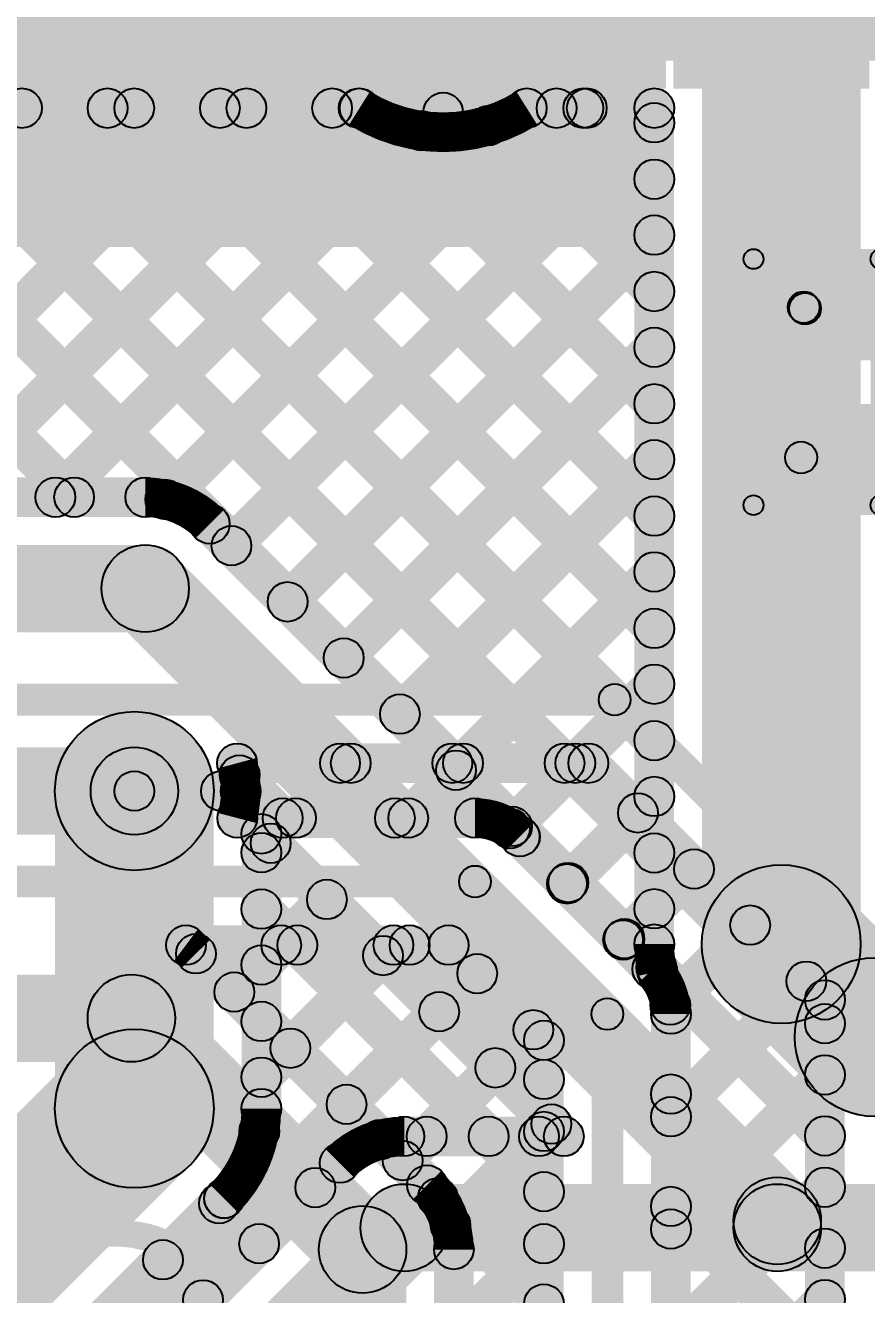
# Model space of a CAD drawing. Header units: millimetres. Extents: x -0.08 to 5.25, y -0.08 to 2.73.
# Drawn here: x 0.3885 to 0.6005, y 2.0371 to 2.3569 of the extents above; entities that cross this region are included whole.
import ezdxf

# ---------------------------------------------------------------- set-up
doc = ezdxf.new("R2010")
doc.units = ezdxf.units.MM
doc.header["$MEASUREMENT"] = 0
for name, color, linetype in [('BottomLayer', 5, 'Continuous'), ('BottomSolder', 6, 'Continuous'), ('PadHoleLayer', 156, 'Continuous'), ('TopLayer', 1, 'Continuous'), ('TopOverlay', 2, 'Continuous'), ('TopPaste', 8, 'Continuous'), ('TopSolder', 216, 'Continuous'), ('ViaHoleLayer', 16, 'Continuous')]:
    doc.layers.add(name, color=color, linetype=linetype)

# ---------------------------------------------------------------- blocks, each defined once
blk = doc.blocks.new('C10418_1')
at = {"layer": 'BottomLayer'}
h = blk.add_hatch(color=5, dxfattribs=at)
edge = h.paths.add_edge_path()
edge.add_arc((0.09547, 0.05217), 0.02461, 0, 360)
at = {"layer": 'BottomSolder'}
h = blk.add_hatch(color=6, dxfattribs=at)
edge = h.paths.add_edge_path()
edge.add_arc((0.09547, 0.05217), 0.02861, 0, 360)
at = {"layer": 'PadHoleLayer'}
h = blk.add_hatch(color=156, dxfattribs=at)
edge = h.paths.add_edge_path()
edge.add_arc((0.09547, 0.05217), 0.01378, 0, 360)
at = {"layer": 'TopLayer'}
for points in [[(-0.00787, 0.07677), (0.00787, 0.07677), (0.00787, 0.02756), (-0.00787, 0.02756)], [(0.01772, 0.07677), (0.03346, 0.07677), (0.03346, 0.02756), (0.01772, 0.02756)], [(0.04331, 0.07677), (0.05906, 0.07677), (0.05906, 0.02756), (0.04331, 0.02756)]]:
    blk.add_hatch(color=1, dxfattribs=at).paths.add_polyline_path(points)
h = blk.add_hatch(color=1, dxfattribs=at)
edge = h.paths.add_edge_path()
edge.add_arc((0.09547, 0.05217), 0.02461, 0, 360)
at = {"layer": 'TopPaste'}
for points in [[(-0.00787, 0.07677), (0.00787, 0.07677), (0.00787, 0.02756), (-0.00787, 0.02756)], [(0.01772, 0.07677), (0.03346, 0.07677), (0.03346, 0.02756), (0.01772, 0.02756)], [(0.04331, 0.07677), (0.05906, 0.07677), (0.05906, 0.02756), (0.04331, 0.02756)]]:
    blk.add_hatch(color=8, dxfattribs=at).paths.add_polyline_path(points)
at = {"layer": 'TopSolder'}
for points in [[(-0.01187, 0.08077), (0.01187, 0.08077), (0.01187, 0.02356), (-0.01187, 0.02356)], [(0.01372, 0.08077), (0.03746, 0.08077), (0.03746, 0.02356), (0.01372, 0.02356)], [(0.03931, 0.08077), (0.06306, 0.08077), (0.06306, 0.02356), (0.03931, 0.02356)]]:
    blk.add_hatch(color=216, dxfattribs=at).paths.add_polyline_path(points)
h = blk.add_hatch(color=216, dxfattribs=at)
edge = h.paths.add_edge_path()
edge.add_arc((0.09547, 0.05217), 0.02861, 0, 360)
blk = doc.blocks.new('R__0402_53')
at = {"layer": 'TopLayer'}
for points in [[(-0.0275, -0.0125), (-0.0275, 0.0125), (-0.0095, 0.0125), (-0.0095, -0.0125)], [(0.0095, -0.0125), (0.0095, 0.0125), (0.0275, 0.0125), (0.0275, -0.0125)]]:
    blk.add_hatch(color=1, dxfattribs=at).paths.add_polyline_path(points)
at = {"layer": 'TopOverlay'}
h = blk.add_hatch(color=2, dxfattribs=at)
edge = h.paths.add_edge_path()
edge.add_arc((-0.031, 0.016), 0.0025, 0, 360)
h = blk.add_hatch(color=2, dxfattribs=at)
edge = h.paths.add_edge_path()
edge.add_arc((-0.031, 0.016), 0.0025, 0, 360)
for points in [[(-0.0335, 0.016), (-0.0285, 0.016), (-0.0285, -0.016), (-0.0335, -0.016)], [(-0.031, 0.0135), (-0.031, 0.0185), (0.031, 0.0185), (0.031, 0.0135)], [(0.0285, 0.016), (0.0335, 0.016), (0.0335, -0.016), (0.0285, -0.016)], [(-0.031, -0.0185), (-0.031, -0.0135), (0.031, -0.0135), (0.031, -0.0185)], [(-0.032, -0.01706), (-0.032, -0.01694), (0.032, -0.01694), (0.032, -0.01706)]]:
    blk.add_hatch(color=2, dxfattribs=at).paths.add_polyline_path(points)
h = blk.add_hatch(color=2, dxfattribs=at)
edge = h.paths.add_edge_path()
edge.add_arc((0.031, 0.016), 0.0025, 0, 360)
h = blk.add_hatch(color=2, dxfattribs=at)
edge = h.paths.add_edge_path()
edge.add_arc((0.031, 0.016), 0.0025, 0, 360)
h = blk.add_hatch(color=2, dxfattribs=at)
edge = h.paths.add_edge_path()
edge.add_arc((-0.031, -0.016), 0.0025, 0, 360)
h = blk.add_hatch(color=2, dxfattribs=at)
edge = h.paths.add_edge_path()
edge.add_arc((-0.031, -0.016), 0.0025, 0, 360)
h = blk.add_hatch(color=2, dxfattribs=at)
edge = h.paths.add_edge_path()
edge.add_arc((0.031, -0.016), 0.0025, 0, 360)
h = blk.add_hatch(color=2, dxfattribs=at)
edge = h.paths.add_edge_path()
edge.add_arc((0.031, -0.016), 0.0025, 0, 360)
h = blk.add_hatch(color=2, dxfattribs=at)
edge = h.paths.add_edge_path()
edge.add_arc((-0.032, -0.017), 0.0000635, 0, 360)
h = blk.add_hatch(color=2, dxfattribs=at)
edge = h.paths.add_edge_path()
edge.add_arc((0.032, -0.017), 0.0000635, 0, 360)
at = {"layer": 'TopPaste'}
for points in [[(-0.0275, -0.0125), (-0.0275, 0.0125), (-0.0095, 0.0125), (-0.0095, -0.0125)], [(0.0095, -0.0125), (0.0095, 0.0125), (0.0275, 0.0125), (0.0275, -0.0125)]]:
    blk.add_hatch(color=8, dxfattribs=at).paths.add_polyline_path(points)
at = {"layer": 'TopSolder'}
for points in [[(-0.0315, -0.0165), (-0.0315, 0.0165), (-0.0055, 0.0165), (-0.0055, -0.0165)], [(0.0055, -0.0165), (0.0055, 0.0165), (0.0315, 0.0165), (0.0315, -0.0165)]]:
    blk.add_hatch(color=216, dxfattribs=at).paths.add_polyline_path(points)
at = {"layer": 'TopOverlay'}
for centre, radius in [((-0.031, 0.016), 0.0025), ((-0.031, 0.016), 0.0025), ((0.031, 0.016), 0.0025), ((0.031, 0.016), 0.0025), ((-0.031, -0.016), 0.0025), ((-0.031, -0.016), 0.0025), ((0.031, -0.016), 0.0025), ((0.031, -0.016), 0.0025), ((-0.032, -0.017), 0.0000635), ((0.032, -0.017), 0.0000635)]:
    blk.add_circle(centre, radius, dxfattribs=at)

msp = doc.modelspace()

# ---------------------------------------------------------------- hatches: boundary and pattern name
at = {"layer": 'BottomLayer'}
for points in [[(0.156, 2.348), (0.518, 2.348), (0.518, 2.521), (0.156, 2.521)], [(0.526, 2.348), (0.652, 2.348), (0.652, 2.517), (0.526, 2.517)], [(0.599, 2.12543), (0.559, 2.12543), (0.559, 2.4225), (0.599, 2.4225)], [(0.4988, 2.33493), (0.4888, 2.33493), (0.4888, 2.36954), (0.4988, 2.36954)], [(0.14489, 2.331), (0.14489, 2.341), (0.47273, 2.341), (0.47273, 2.331)], [(0.51488, 2.331), (0.51488, 2.341), (0.53, 2.341), (0.53, 2.331)], [(0.51488, 2.331), (0.51488, 2.341), (0.53, 2.341), (0.53, 2.331)], [(0.53, 2.331), (0.53, 2.341), (0.547, 2.341), (0.547, 2.331)], [(0.29929, 2.33246), (0.30636, 2.33954), (0.40436, 2.24154), (0.39729, 2.23446)], [(0.31479, 2.23446), (0.30772, 2.24154), (0.40572, 2.33954), (0.41279, 2.33246)], [(0.32758, 2.33246), (0.33465, 2.33954), (0.55108, 2.1231), (0.54401, 2.11603)], [(0.34308, 2.23446), (0.33601, 2.24154), (0.43401, 2.33954), (0.44108, 2.33246)], [(0.35586, 2.33246), (0.36293, 2.33954), (0.55054, 2.15193), (0.54346, 2.14486)], [(0.37136, 2.23446), (0.36429, 2.24154), (0.46229, 2.33954), (0.46936, 2.33246)], [(0.38414, 2.33246), (0.39121, 2.33954), (0.55054, 2.18021), (0.54346, 2.17314)], [(0.41243, 2.33246), (0.4195, 2.33954), (0.55054, 2.2085), (0.54346, 2.20143)], [(0.42736, 2.2339), (0.42029, 2.24097), (0.51886, 2.33954), (0.52593, 2.33246)], [(0.44071, 2.33246), (0.44778, 2.33954), (0.55054, 2.23678), (0.54346, 2.22971)], [(0.469, 2.33246), (0.47607, 2.33954), (0.55054, 2.26507), (0.54346, 2.258)], [(0.52557, 2.33246), (0.53264, 2.33954), (0.55054, 2.32164), (0.54346, 2.31457)], [(0.44401, 2.22226), (0.43694, 2.22933), (0.54346, 2.33586), (0.55054, 2.32879)], [(0.50167, 2.32807), (0.50874, 2.33514), (0.55054, 2.29335), (0.54346, 2.28628)], [(0.552, 2.12543), (0.542, 2.12543), (0.542, 2.336), (0.552, 2.336)], [(0.39964, 2.23446), (0.39257, 2.24154), (0.48487, 2.33383), (0.49194, 2.32676)], [(0.45815, 2.20812), (0.45108, 2.21519), (0.54346, 2.30757), (0.55054, 2.3005)], [(0.47229, 2.19397), (0.46522, 2.20105), (0.54346, 2.27929), (0.55054, 2.27222)], [(0.48643, 2.17983), (0.47936, 2.1869), (0.54346, 2.251), (0.55054, 2.24393)], [(0.245, 2.233), (0.245, 2.243), (0.41874, 2.243), (0.41874, 2.233)], [(0.43147, 2.22773), (0.43854, 2.2348), (0.55129, 2.12205), (0.54422, 2.11497)], [(0.245, 2.204), (0.245, 2.226), (0.41874, 2.226), (0.41874, 2.204)], [(0.41096, 2.20722), (0.42652, 2.22278), (0.58578, 2.06352), (0.57022, 2.04796)], [(0.50058, 2.16569), (0.49351, 2.17276), (0.54346, 2.22272), (0.55054, 2.21565)], [(0.51472, 2.15155), (0.50765, 2.15862), (0.54346, 2.19444), (0.55054, 2.18736)], [(0.52886, 2.13741), (0.52179, 2.14448), (0.54346, 2.16615), (0.55054, 2.15908)], [(0.436, 2.084), (0.396, 2.084), (0.396, 2.164), (0.436, 2.164)], [(0.44446, 2.14968), (0.45154, 2.15675), (0.52775, 2.08054), (0.52068, 2.07346)], [(0.453, 2.084), (0.443, 2.084), (0.443, 2.15321), (0.453, 2.15321)], [(0.45154, 2.14493), (0.44446, 2.152), (0.44684, 2.15438), (0.45391, 2.14731)], [(0.45154, 2.11665), (0.44446, 2.12372), (0.46098, 2.14023), (0.46805, 2.13316)], [(0.56486, 2.11129), (0.59314, 2.13957), (0.61657, 2.11614), (0.58829, 2.08786)], [(0.44446, 2.13072), (0.45154, 2.13779), (0.50879, 2.08054), (0.50172, 2.07346)], [(0.543, 2.12326), (0.53593, 2.13034), (0.54346, 2.13787), (0.55054, 2.1308)], [(0.45154, 2.08836), (0.44446, 2.09544), (0.47512, 2.12609), (0.48219, 2.11902)], [(0.07554, 1.68408), (0.06846, 1.69115), (0.48926, 2.11195), (0.49633, 2.10488)], [(0.44446, 2.10244), (0.45154, 2.10951), (0.48136, 2.07969), (0.47428, 2.07262)], [(0.23314, 1.87286), (0.20486, 1.90114), (0.40186, 2.09814), (0.43014, 2.06986)], [(0.4932, 2.07346), (0.48613, 2.08054), (0.50341, 2.09781), (0.51048, 2.09074)], [(0.44394, 2.07468), (0.45101, 2.08175), (0.46512, 2.06764), (0.45805, 2.06057)], [(0.484, 2.072), (0.484, 2.082), (0.52421, 2.082), (0.52421, 2.072)], [(0.52149, 2.07346), (0.51442, 2.08054), (0.51755, 2.08367), (0.52462, 2.07659)], [(0.31897, 1.91442), (0.3119, 1.92149), (0.4642, 2.0738), (0.47127, 2.06673)], [(0.24519, 1.86086), (0.23812, 1.86794), (0.43506, 2.06488), (0.44214, 2.05781)], [(0.43379, 2.05654), (0.44087, 2.06361), (0.45097, 2.0535), (0.4439, 2.04643)], [(0.484, 2.043), (0.484, 2.065), (0.578, 2.065), (0.578, 2.043)], [(0.578, 2.043), (0.578, 2.065), (0.684, 2.065), (0.684, 2.043)], [(0.33947, 1.89392), (0.32392, 1.90947), (0.47622, 2.06178), (0.49178, 2.04622)], [(0.589, 2.054), (0.567, 2.054), (0.567, 2.05574), (0.589, 2.05574)], [(0.41965, 2.0424), (0.42672, 2.04947), (0.43683, 2.03936), (0.42976, 2.03229)]]:
    msp.add_hatch(color=5, dxfattribs=at).paths.add_polyline_path(points)
h = msp.add_hatch(color=5, dxfattribs=at)
edge = h.paths.add_edge_path()
edge.add_arc((0.38768, 2.336), 0.005, 0, 360)
h = msp.add_hatch(color=5, dxfattribs=at)
edge = h.paths.add_edge_path()
edge.add_arc((0.40926, 2.336), 0.005, 0, 360)
h = msp.add_hatch(color=5, dxfattribs=at)
edge = h.paths.add_edge_path()
edge.add_arc((0.41596, 2.336), 0.005, 0, 360)
h = msp.add_hatch(color=5, dxfattribs=at)
edge = h.paths.add_edge_path()
edge.add_arc((0.43754, 2.336), 0.005, 0, 360)
h = msp.add_hatch(color=5, dxfattribs=at)
edge = h.paths.add_edge_path()
edge.add_arc((0.44425, 2.336), 0.005, 0, 360)
h = msp.add_hatch(color=5, dxfattribs=at)
edge = h.paths.add_edge_path()
edge.add_arc((0.46583, 2.336), 0.005, 0, 360)
h = msp.add_hatch(color=5, dxfattribs=at)
edge = h.paths.add_edge_path()
edge.add_arc((0.47253, 2.336), 0.005, 0, 360)
h = msp.add_hatch(color=5, dxfattribs=at)
edge = h.paths.add_edge_path()
edge.add_arc((0.47273, 2.336), 0.005, 0, 360)
h = msp.add_hatch(color=5, dxfattribs=at)
edge = h.paths.add_edge_path()
edge.add_arc((0.47273, 2.336), 0.005, 0, 360)
h = msp.add_hatch(color=5, dxfattribs=at)
edge = h.paths.add_edge_path()
edge.add_arc((0.51488, 2.336), 0.005, 0, 360)
h = msp.add_hatch(color=5, dxfattribs=at)
edge = h.paths.add_edge_path()
edge.add_arc((0.51488, 2.336), 0.005, 0, 360)
h = msp.add_hatch(color=5, dxfattribs=at)
edge = h.paths.add_edge_path()
edge.add_arc((0.51488, 2.336), 0.005, 0, 360)
h = msp.add_hatch(color=5, dxfattribs=at)
edge = h.paths.add_edge_path()
edge.add_arc((0.52239, 2.336), 0.005, 0, 360)
h = msp.add_hatch(color=5, dxfattribs=at)
edge = h.paths.add_edge_path()
edge.add_arc((0.5291, 2.336), 0.005, 0, 360)
h = msp.add_hatch(color=5, dxfattribs=at)
edge = h.paths.add_edge_path()
edge.add_arc((0.53, 2.336), 0.005, 0, 360)
h = msp.add_hatch(color=5, dxfattribs=at)
edge = h.paths.add_edge_path()
edge.add_arc((0.53, 2.336), 0.005, 0, 360)
h = msp.add_hatch(color=5, dxfattribs=at)
edge = h.paths.add_edge_path()
edge.add_arc((0.53, 2.336), 0.005, 0, 360)
h = msp.add_hatch(color=5, dxfattribs=at)
edge = h.paths.add_edge_path()
edge.add_arc((0.547, 2.336), 0.005, 0, 360)
h = msp.add_hatch(color=5, dxfattribs=at)
edge = h.paths.add_edge_path()
edge.add_arc((0.547, 2.336), 0.005, 0, 360)
h = msp.add_hatch(color=5, dxfattribs=at)
edge = h.paths.add_edge_path()
edge.add_arc((0.4938, 2.33493), 0.005, 0, 360)
h = msp.add_hatch(color=5, dxfattribs=at)
edge = h.paths.add_edge_path()
edge.add_arc((0.547, 2.33232), 0.005, 0, 360)
h = msp.add_hatch(color=5, dxfattribs=at)
edge = h.paths.add_edge_path()
edge.add_arc((0.48841, 2.3303), 0.005, 0, 360)
h = msp.add_hatch(color=5, dxfattribs=at)
edge = h.paths.add_edge_path()
edge.add_arc((0.50521, 2.33161), 0.005, 0, 360)
h = msp.add_hatch(color=5, dxfattribs=at)
edge = h.paths.add_edge_path()
edge.add_arc((0.547, 2.3181), 0.005, 0, 360)
h = msp.add_hatch(color=5, dxfattribs=at)
edge = h.paths.add_edge_path()
edge.add_arc((0.547, 2.30404), 0.005, 0, 360)
h = msp.add_hatch(color=5, dxfattribs=at)
edge = h.paths.add_edge_path()
edge.add_arc((0.547, 2.28982), 0.005, 0, 360)
h = msp.add_hatch(color=5, dxfattribs=at)
edge = h.paths.add_edge_path()
edge.add_arc((0.547, 2.27575), 0.005, 0, 360)
h = msp.add_hatch(color=5, dxfattribs=at)
edge = h.paths.add_edge_path()
edge.add_arc((0.547, 2.26153), 0.005, 0, 360)
h = msp.add_hatch(color=5, dxfattribs=at)
edge = h.paths.add_edge_path()
edge.add_arc((0.547, 2.24747), 0.005, 0, 360)
h = msp.add_hatch(color=5, dxfattribs=at)
edge = h.paths.add_edge_path()
edge.add_arc((0.39611, 2.238), 0.005, 0, 360)
h = msp.add_hatch(color=5, dxfattribs=at)
edge = h.paths.add_edge_path()
edge.add_arc((0.40083, 2.238), 0.005, 0, 360)
h = msp.add_hatch(color=5, dxfattribs=at)
edge = h.paths.add_edge_path()
edge.add_arc((0.41874, 2.238), 0.005, 0, 360)
h = msp.add_hatch(color=5, dxfattribs=at)
edge = h.paths.add_edge_path()
edge.add_arc((0.41874, 2.238), 0.005, 0, 360)
h = msp.add_hatch(color=5, dxfattribs=at)
edge = h.paths.add_edge_path()
edge.add_arc((0.41874, 2.238), 0.005, 0, 360)
h = msp.add_hatch(color=5, dxfattribs=at)
edge = h.paths.add_edge_path()
edge.add_arc((0.42382, 2.23743), 0.005, 0, 360)
h = msp.add_hatch(color=5, dxfattribs=at)
edge = h.paths.add_edge_path()
edge.add_arc((0.547, 2.23325), 0.005, 0, 360)
h = msp.add_hatch(color=5, dxfattribs=at)
edge = h.paths.add_edge_path()
edge.add_arc((0.435, 2.23126), 0.005, 0, 360)
h = msp.add_hatch(color=5, dxfattribs=at)
edge = h.paths.add_edge_path()
edge.add_arc((0.435, 2.23126), 0.005, 0, 360)
h = msp.add_hatch(color=5, dxfattribs=at)
edge = h.paths.add_edge_path()
edge.add_arc((0.435, 2.23126), 0.005, 0, 360)
h = msp.add_hatch(color=5, dxfattribs=at)
edge = h.paths.add_edge_path()
edge.add_arc((0.44047, 2.22579), 0.005, 0, 360)
h = msp.add_hatch(color=5, dxfattribs=at)
edge = h.paths.add_edge_path()
edge.add_arc((0.41874, 2.215), 0.011, 0, 360)
h = msp.add_hatch(color=5, dxfattribs=at)
edge = h.paths.add_edge_path()
edge.add_arc((0.41874, 2.215), 0.011, 0, 360)
h = msp.add_hatch(color=5, dxfattribs=at)
edge = h.paths.add_edge_path()
edge.add_arc((0.547, 2.21918), 0.005, 0, 360)
h = msp.add_hatch(color=5, dxfattribs=at)
edge = h.paths.add_edge_path()
edge.add_arc((0.45461, 2.21165), 0.005, 0, 360)
h = msp.add_hatch(color=5, dxfattribs=at)
edge = h.paths.add_edge_path()
edge.add_arc((0.547, 2.20496), 0.005, 0, 360)
h = msp.add_hatch(color=5, dxfattribs=at)
edge = h.paths.add_edge_path()
edge.add_arc((0.46876, 2.19751), 0.005, 0, 360)
h = msp.add_hatch(color=5, dxfattribs=at)
edge = h.paths.add_edge_path()
edge.add_arc((0.547, 2.1909), 0.005, 0, 360)
h = msp.add_hatch(color=5, dxfattribs=at)
edge = h.paths.add_edge_path()
edge.add_arc((0.4829, 2.18337), 0.005, 0, 360)
h = msp.add_hatch(color=5, dxfattribs=at)
edge = h.paths.add_edge_path()
edge.add_arc((0.416, 2.164), 0.02, 0, 360)
h = msp.add_hatch(color=5, dxfattribs=at)
edge = h.paths.add_edge_path()
edge.add_arc((0.547, 2.17668), 0.005, 0, 360)
h = msp.add_hatch(color=5, dxfattribs=at)
edge = h.paths.add_edge_path()
edge.add_arc((0.416, 2.164), 0.01181, 0, 360)
h = msp.add_hatch(color=5, dxfattribs=at)
edge = h.paths.add_edge_path()
edge.add_arc((0.49704, 2.16923), 0.005, 0, 360)
h = msp.add_hatch(color=5, dxfattribs=at)
edge = h.paths.add_edge_path()
edge.add_arc((0.547, 2.16262), 0.005, 0, 360)
h = msp.add_hatch(color=5, dxfattribs=at)
edge = h.paths.add_edge_path()
edge.add_arc((0.448, 2.15321), 0.005, 0, 360)
h = msp.add_hatch(color=5, dxfattribs=at)
edge = h.paths.add_edge_path()
edge.add_arc((0.448, 2.15321), 0.005, 0, 360)
h = msp.add_hatch(color=5, dxfattribs=at)
edge = h.paths.add_edge_path()
edge.add_arc((0.51118, 2.15508), 0.005, 0, 360)
h = msp.add_hatch(color=5, dxfattribs=at)
edge = h.paths.add_edge_path()
edge.add_arc((0.45037, 2.15084), 0.005, 0, 360)
h = msp.add_hatch(color=5, dxfattribs=at)
edge = h.paths.add_edge_path()
edge.add_arc((0.448, 2.14847), 0.005, 0, 360)
h = msp.add_hatch(color=5, dxfattribs=at)
edge = h.paths.add_edge_path()
edge.add_arc((0.547, 2.14839), 0.005, 0, 360)
h = msp.add_hatch(color=5, dxfattribs=at)
edge = h.paths.add_edge_path()
edge.add_arc((0.52533, 2.14094), 0.005, 0, 360)
h = msp.add_hatch(color=5, dxfattribs=at)
edge = h.paths.add_edge_path()
edge.add_arc((0.579, 2.12543), 0.02, 0, 360)
h = msp.add_hatch(color=5, dxfattribs=at)
edge = h.paths.add_edge_path()
edge.add_arc((0.579, 2.12543), 0.02, 0, 360)
h = msp.add_hatch(color=5, dxfattribs=at)
edge = h.paths.add_edge_path()
edge.add_arc((0.448, 2.13426), 0.005, 0, 360)
h = msp.add_hatch(color=5, dxfattribs=at)
edge = h.paths.add_edge_path()
edge.add_arc((0.46451, 2.1367), 0.005, 0, 360)
h = msp.add_hatch(color=5, dxfattribs=at)
edge = h.paths.add_edge_path()
edge.add_arc((0.547, 2.13433), 0.005, 0, 360)
h = msp.add_hatch(color=5, dxfattribs=at)
edge = h.paths.add_edge_path()
edge.add_arc((0.53947, 2.1268), 0.005, 0, 360)
h = msp.add_hatch(color=5, dxfattribs=at)
edge = h.paths.add_edge_path()
edge.add_arc((0.547, 2.12543), 0.005, 0, 360)
h = msp.add_hatch(color=5, dxfattribs=at)
edge = h.paths.add_edge_path()
edge.add_arc((0.547, 2.12543), 0.005, 0, 360)
h = msp.add_hatch(color=5, dxfattribs=at)
edge = h.paths.add_edge_path()
edge.add_arc((0.547, 2.12543), 0.005, 0, 360)
h = msp.add_hatch(color=5, dxfattribs=at)
edge = h.paths.add_edge_path()
edge.add_arc((0.47866, 2.12256), 0.005, 0, 360)
h = msp.add_hatch(color=5, dxfattribs=at)
edge = h.paths.add_edge_path()
edge.add_arc((0.448, 2.12018), 0.005, 0, 360)
h = msp.add_hatch(color=5, dxfattribs=at)
edge = h.paths.add_edge_path()
edge.add_arc((0.54754, 2.11957), 0.005, 0, 360)
h = msp.add_hatch(color=5, dxfattribs=at)
edge = h.paths.add_edge_path()
edge.add_arc((0.54776, 2.11851), 0.005, 0, 360)
h = msp.add_hatch(color=5, dxfattribs=at)
edge = h.paths.add_edge_path()
edge.add_arc((0.54776, 2.11851), 0.005, 0, 360)
h = msp.add_hatch(color=5, dxfattribs=at)
edge = h.paths.add_edge_path()
edge.add_arc((0.54776, 2.11851), 0.005, 0, 360)
h = msp.add_hatch(color=5, dxfattribs=at)
edge = h.paths.add_edge_path()
edge.add_arc((0.60243, 2.102), 0.02, 0, 360)
h = msp.add_hatch(color=5, dxfattribs=at)
edge = h.paths.add_edge_path()
edge.add_arc((0.60243, 2.102), 0.02, 0, 360)
h = msp.add_hatch(color=5, dxfattribs=at)
edge = h.paths.add_edge_path()
edge.add_arc((0.4928, 2.10841), 0.005, 0, 360)
h = msp.add_hatch(color=5, dxfattribs=at)
edge = h.paths.add_edge_path()
edge.add_arc((0.448, 2.10597), 0.005, 0, 360)
h = msp.add_hatch(color=5, dxfattribs=at)
edge = h.paths.add_edge_path()
edge.add_arc((0.416, 2.084), 0.02, 0, 360)
h = msp.add_hatch(color=5, dxfattribs=at)
edge = h.paths.add_edge_path()
edge.add_arc((0.416, 2.084), 0.02, 0, 360)
h = msp.add_hatch(color=5, dxfattribs=at)
edge = h.paths.add_edge_path()
edge.add_arc((0.50694, 2.09427), 0.005, 0, 360)
h = msp.add_hatch(color=5, dxfattribs=at)
edge = h.paths.add_edge_path()
edge.add_arc((0.448, 2.0919), 0.005, 0, 360)
h = msp.add_hatch(color=5, dxfattribs=at)
edge = h.paths.add_edge_path()
edge.add_arc((0.448, 2.084), 0.005, 0, 360)
h = msp.add_hatch(color=5, dxfattribs=at)
edge = h.paths.add_edge_path()
edge.add_arc((0.448, 2.084), 0.005, 0, 360)
h = msp.add_hatch(color=5, dxfattribs=at)
edge = h.paths.add_edge_path()
edge.add_arc((0.448, 2.084), 0.005, 0, 360)
h = msp.add_hatch(color=5, dxfattribs=at)
edge = h.paths.add_edge_path()
edge.add_arc((0.52108, 2.08013), 0.005, 0, 360)
h = msp.add_hatch(color=5, dxfattribs=at)
edge = h.paths.add_edge_path()
edge.add_arc((0.44747, 2.07822), 0.005, 0, 360)
h = msp.add_hatch(color=5, dxfattribs=at)
edge = h.paths.add_edge_path()
edge.add_arc((0.484, 2.077), 0.005, 0, 360)
h = msp.add_hatch(color=5, dxfattribs=at)
edge = h.paths.add_edge_path()
edge.add_arc((0.484, 2.077), 0.005, 0, 360)
h = msp.add_hatch(color=5, dxfattribs=at)
edge = h.paths.add_edge_path()
edge.add_arc((0.484, 2.077), 0.005, 0, 360)
h = msp.add_hatch(color=5, dxfattribs=at)
edge = h.paths.add_edge_path()
edge.add_arc((0.48967, 2.077), 0.005, 0, 360)
h = msp.add_hatch(color=5, dxfattribs=at)
edge = h.paths.add_edge_path()
edge.add_arc((0.50526, 2.077), 0.005, 0, 360)
h = msp.add_hatch(color=5, dxfattribs=at)
edge = h.paths.add_edge_path()
edge.add_arc((0.51795, 2.077), 0.005, 0, 360)
h = msp.add_hatch(color=5, dxfattribs=at)
edge = h.paths.add_edge_path()
edge.add_arc((0.52421, 2.077), 0.005, 0, 360)
h = msp.add_hatch(color=5, dxfattribs=at)
edge = h.paths.add_edge_path()
edge.add_arc((0.52421, 2.077), 0.005, 0, 360)
h = msp.add_hatch(color=5, dxfattribs=at)
edge = h.paths.add_edge_path()
edge.add_arc((0.47782, 2.07615), 0.005, 0, 360)
h = msp.add_hatch(color=5, dxfattribs=at)
edge = h.paths.add_edge_path()
edge.add_arc((0.46774, 2.07026), 0.005, 0, 360)
h = msp.add_hatch(color=5, dxfattribs=at)
edge = h.paths.add_edge_path()
edge.add_arc((0.46774, 2.07026), 0.005, 0, 360)
h = msp.add_hatch(color=5, dxfattribs=at)
edge = h.paths.add_edge_path()
edge.add_arc((0.46774, 2.07026), 0.005, 0, 360)
h = msp.add_hatch(color=5, dxfattribs=at)
edge = h.paths.add_edge_path()
edge.add_arc((0.46158, 2.06411), 0.005, 0, 360)
h = msp.add_hatch(color=5, dxfattribs=at)
edge = h.paths.add_edge_path()
edge.add_arc((0.4386, 2.06134), 0.005, 0, 360)
h = msp.add_hatch(color=5, dxfattribs=at)
edge = h.paths.add_edge_path()
edge.add_arc((0.4386, 2.06134), 0.005, 0, 360)
h = msp.add_hatch(color=5, dxfattribs=at)
edge = h.paths.add_edge_path()
edge.add_arc((0.43863, 2.06137), 0.005, 0, 360)
h = msp.add_hatch(color=5, dxfattribs=at)
edge = h.paths.add_edge_path()
edge.add_arc((0.578, 2.05574), 0.011, 0, 360)
h = msp.add_hatch(color=5, dxfattribs=at)
edge = h.paths.add_edge_path()
edge.add_arc((0.578, 2.05574), 0.011, 0, 360)
h = msp.add_hatch(color=5, dxfattribs=at)
edge = h.paths.add_edge_path()
edge.add_arc((0.43733, 2.06008), 0.005, 0, 360)
h = msp.add_hatch(color=5, dxfattribs=at)
edge = h.paths.add_edge_path()
edge.add_arc((0.484, 2.054), 0.011, 0, 360)
h = msp.add_hatch(color=5, dxfattribs=at)
edge = h.paths.add_edge_path()
edge.add_arc((0.484, 2.054), 0.011, 0, 360)
h = msp.add_hatch(color=5, dxfattribs=at)
edge = h.paths.add_edge_path()
edge.add_arc((0.578, 2.054), 0.011, 0, 360)
h = msp.add_hatch(color=5, dxfattribs=at)
edge = h.paths.add_edge_path()
edge.add_arc((0.578, 2.054), 0.011, 0, 360)
h = msp.add_hatch(color=5, dxfattribs=at)
edge = h.paths.add_edge_path()
edge.add_arc((0.578, 2.054), 0.011, 0, 360)
h = msp.add_hatch(color=5, dxfattribs=at)
edge = h.paths.add_edge_path()
edge.add_arc((0.44744, 2.04997), 0.005, 0, 360)
h = msp.add_hatch(color=5, dxfattribs=at)
edge = h.paths.add_edge_path()
edge.add_arc((0.42319, 2.04593), 0.005, 0, 360)
h = msp.add_hatch(color=5, dxfattribs=at)
edge = h.paths.add_edge_path()
edge.add_arc((0.4333, 2.03582), 0.005, 0, 360)
at = {"layer": 'TopLayer'}
for points in [[(0.239, 2.301), (0.548, 2.301), (0.548, 2.556), (0.239, 2.556)], [(0.579, 2.277), (0.598, 2.277), (0.598, 2.396), (0.579, 2.396)], [(0.58183, 2.28301), (0.58749, 2.28867), (0.58783, 2.28833), (0.58217, 2.28267)], [(0.584, 2.244), (0.584, 2.252), (0.988, 2.252), (0.988, 2.244)], [(0.154, 2.183), (0.154, 2.191), (0.537, 2.191), (0.537, 2.183)], [(0.53417, 2.18417), (0.53983, 2.18983), (0.60883, 2.12083), (0.60317, 2.11517)], [(0.12943, 2.153), (0.12943, 2.175), (0.416, 2.175), (0.416, 2.153)], [(0.44188, 2.166), (0.44188, 2.176), (0.53037, 2.176), (0.53037, 2.166)], [(0.46026, 2.15365), (0.45318, 2.16072), (0.467, 2.17454), (0.47407, 2.16746)], [(0.46429, 2.16746), (0.47136, 2.17454), (0.48517, 2.16072), (0.4781, 2.15365)], [(0.48854, 2.15365), (0.48147, 2.16072), (0.49528, 2.17454), (0.50235, 2.16746)], [(0.49258, 2.16746), (0.49965, 2.17454), (0.59354, 2.08065), (0.58646, 2.07358)], [(0.51417, 2.151), (0.5071, 2.15807), (0.52356, 2.17454), (0.53064, 2.16746)], [(0.52086, 2.16746), (0.52793, 2.17454), (0.59354, 2.10893), (0.58646, 2.10186)], [(0.52684, 2.16746), (0.53391, 2.17454), (0.59354, 2.11491), (0.58646, 2.10784)], [(0.43897, 2.1645), (0.44604, 2.17157), (0.45689, 2.16072), (0.44982, 2.15365)], [(0.416, 2.159), (0.416, 2.169), (0.43781, 2.169), (0.43781, 2.159)], [(0.44193, 2.15219), (0.44193, 2.16219), (0.50181, 2.16219), (0.50181, 2.15219)], [(0.52854, 2.13709), (0.52147, 2.14416), (0.53934, 2.16203), (0.54641, 2.15496)], [(0.5096, 2.14895), (0.51667, 2.15602), (0.55002, 2.12267), (0.54295, 2.1156)], [(0.54268, 2.12294), (0.53561, 2.13002), (0.55348, 2.14789), (0.56056, 2.14082)], [(0.09981, 2.13719), (0.09981, 2.14519), (0.50181, 2.14519), (0.50181, 2.13719)], [(0.49898, 2.13836), (0.50464, 2.14402), (0.53802, 2.11064), (0.53236, 2.10498)], [(0.55456, 2.10654), (0.54749, 2.11361), (0.56763, 2.13375), (0.5747, 2.12667)], [(0.429, 2.12019), (0.429, 2.13019), (0.49518, 2.13019), (0.49518, 2.12019)], [(0.42798, 2.11948), (0.43505, 2.12655), (0.4933, 2.0683), (0.48623, 2.06123)], [(0.44471, 2.10982), (0.43764, 2.11689), (0.44947, 2.12872), (0.45654, 2.12165)], [(0.45885, 2.09568), (0.45178, 2.10275), (0.47775, 2.12872), (0.48482, 2.12165)], [(0.45353, 2.12165), (0.4606, 2.12872), (0.52272, 2.0666), (0.51565, 2.05953)], [(0.48182, 2.12165), (0.48889, 2.12872), (0.52272, 2.09489), (0.51565, 2.08782)], [(0.49165, 2.12165), (0.49872, 2.12872), (0.52272, 2.10472), (0.51565, 2.09765)], [(0.47299, 2.08154), (0.46592, 2.08861), (0.49884, 2.12153), (0.50591, 2.11446)], [(0.11618, 2.09575), (0.11618, 2.11775), (0.41525, 2.11775), (0.41525, 2.09575)], [(0.55472, 2.07842), (0.54765, 2.08549), (0.58177, 2.1196), (0.58884, 2.11253)], [(0.40747, 2.09897), (0.42303, 2.11453), (0.48128, 2.05628), (0.46572, 2.04072)], [(0.595, 1.74463), (0.585, 1.74463), (0.585, 2.11137), (0.595, 2.11137)], [(0.48713, 2.06739), (0.48006, 2.07447), (0.51298, 2.10739), (0.52006, 2.10032)], [(0.53919, 1.69055), (0.53119, 1.69055), (0.53119, 2.10781), (0.53919, 2.10781)], [(0.55619, 1.69718), (0.54619, 1.69718), (0.54619, 2.10781), (0.55619, 2.10781)], [(0.52419, 1.69252), (0.51419, 1.69252), (0.51419, 2.10118), (0.52419, 2.10118)], [(0.55472, 2.05013), (0.54765, 2.0572), (0.58646, 2.09601), (0.59354, 2.08894)], [(0.54765, 2.0841), (0.55472, 2.09117), (0.59354, 2.05236), (0.58646, 2.04529)], [(0.49919, 2.05116), (0.49211, 2.05823), (0.51565, 2.08177), (0.52272, 2.0747)], [(0.55472, 2.02185), (0.54765, 2.02892), (0.58646, 2.06773), (0.59354, 2.06066)], [(0.48894, 2.05796), (0.49601, 2.06503), (0.52272, 2.03832), (0.51565, 2.03125)], [(0.54765, 2.05582), (0.55472, 2.06289), (0.59354, 2.02408), (0.58646, 2.01701)], [(0.50004, 2.02373), (0.49296, 2.0308), (0.51565, 2.05349), (0.52272, 2.04642)], [(0.4845, 1.964), (0.4625, 1.964), (0.4625, 2.0485), (0.4845, 2.0485)], [(0.5015, 1.996), (0.4915, 1.996), (0.4915, 2.0485), (0.5015, 2.0485)], [(0.55472, 1.99356), (0.54765, 2.00063), (0.58646, 2.03945), (0.59354, 2.03237)]]:
    msp.add_hatch(color=1, dxfattribs=at).paths.add_polyline_path(points)
h = msp.add_hatch(color=1, dxfattribs=at)
edge = h.paths.add_edge_path()
edge.add_arc((0.58466, 2.28584), 0.004, 0, 360)
h = msp.add_hatch(color=1, dxfattribs=at)
edge = h.paths.add_edge_path()
edge.add_arc((0.585, 2.2855), 0.004, 0, 360)
h = msp.add_hatch(color=1, dxfattribs=at)
edge = h.paths.add_edge_path()
edge.add_arc((0.584, 2.248), 0.004, 0, 360)
h = msp.add_hatch(color=1, dxfattribs=at)
edge = h.paths.add_edge_path()
edge.add_arc((0.537, 2.187), 0.004, 0, 360)
h = msp.add_hatch(color=1, dxfattribs=at)
edge = h.paths.add_edge_path()
edge.add_arc((0.537, 2.187), 0.004, 0, 360)
h = msp.add_hatch(color=1, dxfattribs=at)
edge = h.paths.add_edge_path()
edge.add_arc((0.416, 2.164), 0.01181, 0, 360)
h = msp.add_hatch(color=1, dxfattribs=at)
edge = h.paths.add_edge_path()
edge.add_arc((0.416, 2.164), 0.011, 0, 360)
h = msp.add_hatch(color=1, dxfattribs=at)
edge = h.paths.add_edge_path()
edge.add_arc((0.44188, 2.171), 0.005, 0, 360)
h = msp.add_hatch(color=1, dxfattribs=at)
edge = h.paths.add_edge_path()
edge.add_arc((0.44188, 2.171), 0.005, 0, 360)
h = msp.add_hatch(color=1, dxfattribs=at)
edge = h.paths.add_edge_path()
edge.add_arc((0.46783, 2.171), 0.005, 0, 360)
h = msp.add_hatch(color=1, dxfattribs=at)
edge = h.paths.add_edge_path()
edge.add_arc((0.47053, 2.171), 0.005, 0, 360)
h = msp.add_hatch(color=1, dxfattribs=at)
edge = h.paths.add_edge_path()
edge.add_arc((0.49611, 2.171), 0.005, 0, 360)
h = msp.add_hatch(color=1, dxfattribs=at)
edge = h.paths.add_edge_path()
edge.add_arc((0.49882, 2.171), 0.005, 0, 360)
h = msp.add_hatch(color=1, dxfattribs=at)
edge = h.paths.add_edge_path()
edge.add_arc((0.52439, 2.171), 0.005, 0, 360)
h = msp.add_hatch(color=1, dxfattribs=at)
edge = h.paths.add_edge_path()
edge.add_arc((0.5271, 2.171), 0.005, 0, 360)
h = msp.add_hatch(color=1, dxfattribs=at)
edge = h.paths.add_edge_path()
edge.add_arc((0.53037, 2.171), 0.005, 0, 360)
h = msp.add_hatch(color=1, dxfattribs=at)
edge = h.paths.add_edge_path()
edge.add_arc((0.53037, 2.171), 0.005, 0, 360)
h = msp.add_hatch(color=1, dxfattribs=at)
edge = h.paths.add_edge_path()
edge.add_arc((0.44251, 2.16804), 0.005, 0, 360)
h = msp.add_hatch(color=1, dxfattribs=at)
edge = h.paths.add_edge_path()
edge.add_arc((0.416, 2.164), 0.005, 0, 360)
h = msp.add_hatch(color=1, dxfattribs=at)
edge = h.paths.add_edge_path()
edge.add_arc((0.43781, 2.164), 0.005, 0, 360)
h = msp.add_hatch(color=1, dxfattribs=at)
edge = h.paths.add_edge_path()
edge.add_arc((0.44281, 2.164), 0.005, 0, 360)
h = msp.add_hatch(color=1, dxfattribs=at)
edge = h.paths.add_edge_path()
edge.add_arc((0.44281, 2.164), 0.005, 0, 360)
h = msp.add_hatch(color=1, dxfattribs=at)
edge = h.paths.add_edge_path()
edge.add_arc((0.44193, 2.15719), 0.005, 0, 360)
h = msp.add_hatch(color=1, dxfattribs=at)
edge = h.paths.add_edge_path()
edge.add_arc((0.44193, 2.15719), 0.005, 0, 360)
h = msp.add_hatch(color=1, dxfattribs=at)
edge = h.paths.add_edge_path()
edge.add_arc((0.45335, 2.15719), 0.005, 0, 360)
h = msp.add_hatch(color=1, dxfattribs=at)
edge = h.paths.add_edge_path()
edge.add_arc((0.45672, 2.15719), 0.005, 0, 360)
h = msp.add_hatch(color=1, dxfattribs=at)
edge = h.paths.add_edge_path()
edge.add_arc((0.48164, 2.15719), 0.005, 0, 360)
h = msp.add_hatch(color=1, dxfattribs=at)
edge = h.paths.add_edge_path()
edge.add_arc((0.485, 2.15719), 0.005, 0, 360)
h = msp.add_hatch(color=1, dxfattribs=at)
edge = h.paths.add_edge_path()
edge.add_arc((0.50181, 2.15719), 0.005, 0, 360)
h = msp.add_hatch(color=1, dxfattribs=at)
edge = h.paths.add_edge_path()
edge.add_arc((0.50181, 2.15719), 0.005, 0, 360)
h = msp.add_hatch(color=1, dxfattribs=at)
edge = h.paths.add_edge_path()
edge.add_arc((0.50181, 2.15719), 0.005, 0, 360)
h = msp.add_hatch(color=1, dxfattribs=at)
edge = h.paths.add_edge_path()
edge.add_arc((0.54288, 2.15849), 0.005, 0, 360)
h = msp.add_hatch(color=1, dxfattribs=at)
edge = h.paths.add_edge_path()
edge.add_arc((0.51064, 2.15454), 0.005, 0, 360)
h = msp.add_hatch(color=1, dxfattribs=at)
edge = h.paths.add_edge_path()
edge.add_arc((0.51312, 2.1525), 0.005, 0, 360)
h = msp.add_hatch(color=1, dxfattribs=at)
edge = h.paths.add_edge_path()
edge.add_arc((0.51314, 2.15249), 0.005, 0, 360)
h = msp.add_hatch(color=1, dxfattribs=at)
edge = h.paths.add_edge_path()
edge.add_arc((0.51314, 2.15249), 0.005, 0, 360)
h = msp.add_hatch(color=1, dxfattribs=at)
edge = h.paths.add_edge_path()
edge.add_arc((0.55702, 2.14435), 0.005, 0, 360)
h = msp.add_hatch(color=1, dxfattribs=at)
edge = h.paths.add_edge_path()
edge.add_arc((0.52501, 2.14062), 0.005, 0, 360)
h = msp.add_hatch(color=1, dxfattribs=at)
edge = h.paths.add_edge_path()
edge.add_arc((0.50181, 2.14119), 0.004, 0, 360)
h = msp.add_hatch(color=1, dxfattribs=at)
edge = h.paths.add_edge_path()
edge.add_arc((0.50181, 2.14119), 0.004, 0, 360)
h = msp.add_hatch(color=1, dxfattribs=at)
edge = h.paths.add_edge_path()
edge.add_arc((0.57116, 2.13021), 0.005, 0, 360)
h = msp.add_hatch(color=1, dxfattribs=at)
edge = h.paths.add_edge_path()
edge.add_arc((0.429, 2.12519), 0.005, 0, 360)
h = msp.add_hatch(color=1, dxfattribs=at)
edge = h.paths.add_edge_path()
edge.add_arc((0.429, 2.12519), 0.005, 0, 360)
h = msp.add_hatch(color=1, dxfattribs=at)
edge = h.paths.add_edge_path()
edge.add_arc((0.429, 2.12519), 0.005, 0, 360)
h = msp.add_hatch(color=1, dxfattribs=at)
edge = h.paths.add_edge_path()
edge.add_arc((0.453, 2.12519), 0.005, 0, 360)
h = msp.add_hatch(color=1, dxfattribs=at)
edge = h.paths.add_edge_path()
edge.add_arc((0.45707, 2.12519), 0.005, 0, 360)
h = msp.add_hatch(color=1, dxfattribs=at)
edge = h.paths.add_edge_path()
edge.add_arc((0.48129, 2.12519), 0.005, 0, 360)
h = msp.add_hatch(color=1, dxfattribs=at)
edge = h.paths.add_edge_path()
edge.add_arc((0.48535, 2.12519), 0.005, 0, 360)
h = msp.add_hatch(color=1, dxfattribs=at)
edge = h.paths.add_edge_path()
edge.add_arc((0.49518, 2.12519), 0.005, 0, 360)
h = msp.add_hatch(color=1, dxfattribs=at)
edge = h.paths.add_edge_path()
edge.add_arc((0.49518, 2.12519), 0.005, 0, 360)
h = msp.add_hatch(color=1, dxfattribs=at)
edge = h.paths.add_edge_path()
edge.add_arc((0.53915, 2.12648), 0.005, 0, 360)
h = msp.add_hatch(color=1, dxfattribs=at)
edge = h.paths.add_edge_path()
edge.add_arc((0.43151, 2.12301), 0.005, 0, 360)
h = msp.add_hatch(color=1, dxfattribs=at)
edge = h.paths.add_edge_path()
edge.add_arc((0.43151, 2.12301), 0.005, 0, 360)
h = msp.add_hatch(color=1, dxfattribs=at)
edge = h.paths.add_edge_path()
edge.add_arc((0.43151, 2.12301), 0.005, 0, 360)
h = msp.add_hatch(color=1, dxfattribs=at)
edge = h.paths.add_edge_path()
edge.add_arc((0.50238, 2.11799), 0.005, 0, 360)
h = msp.add_hatch(color=1, dxfattribs=at)
edge = h.paths.add_edge_path()
edge.add_arc((0.54649, 2.11914), 0.005, 0, 360)
h = msp.add_hatch(color=1, dxfattribs=at)
edge = h.paths.add_edge_path()
edge.add_arc((0.54649, 2.11914), 0.005, 0, 360)
h = msp.add_hatch(color=1, dxfattribs=at)
edge = h.paths.add_edge_path()
edge.add_arc((0.5465, 2.11912), 0.005, 0, 360)
h = msp.add_hatch(color=1, dxfattribs=at)
edge = h.paths.add_edge_path()
edge.add_arc((0.5853, 2.11607), 0.005, 0, 360)
h = msp.add_hatch(color=1, dxfattribs=at)
edge = h.paths.add_edge_path()
edge.add_arc((0.41525, 2.10675), 0.011, 0, 360)
h = msp.add_hatch(color=1, dxfattribs=at)
edge = h.paths.add_edge_path()
edge.add_arc((0.41525, 2.10675), 0.011, 0, 360)
h = msp.add_hatch(color=1, dxfattribs=at)
edge = h.paths.add_edge_path()
edge.add_arc((0.44117, 2.11336), 0.005, 0, 360)
h = msp.add_hatch(color=1, dxfattribs=at)
edge = h.paths.add_edge_path()
edge.add_arc((0.55103, 2.11008), 0.005, 0, 360)
h = msp.add_hatch(color=1, dxfattribs=at)
edge = h.paths.add_edge_path()
edge.add_arc((0.59, 2.11137), 0.005, 0, 360)
h = msp.add_hatch(color=1, dxfattribs=at)
edge = h.paths.add_edge_path()
edge.add_arc((0.59, 2.11137), 0.005, 0, 360)
h = msp.add_hatch(color=1, dxfattribs=at)
edge = h.paths.add_edge_path()
edge.add_arc((0.53519, 2.10781), 0.004, 0, 360)
h = msp.add_hatch(color=1, dxfattribs=at)
edge = h.paths.add_edge_path()
edge.add_arc((0.53519, 2.10781), 0.004, 0, 360)
h = msp.add_hatch(color=1, dxfattribs=at)
edge = h.paths.add_edge_path()
edge.add_arc((0.55119, 2.10781), 0.005, 0, 360)
h = msp.add_hatch(color=1, dxfattribs=at)
edge = h.paths.add_edge_path()
edge.add_arc((0.55119, 2.10781), 0.005, 0, 360)
h = msp.add_hatch(color=1, dxfattribs=at)
edge = h.paths.add_edge_path()
edge.add_arc((0.55119, 2.10781), 0.005, 0, 360)
h = msp.add_hatch(color=1, dxfattribs=at)
edge = h.paths.add_edge_path()
edge.add_arc((0.59, 2.1054), 0.005, 0, 360)
h = msp.add_hatch(color=1, dxfattribs=at)
edge = h.paths.add_edge_path()
edge.add_arc((0.51652, 2.10385), 0.005, 0, 360)
h = msp.add_hatch(color=1, dxfattribs=at)
edge = h.paths.add_edge_path()
edge.add_arc((0.45531, 2.09921), 0.005, 0, 360)
h = msp.add_hatch(color=1, dxfattribs=at)
edge = h.paths.add_edge_path()
edge.add_arc((0.51919, 2.10118), 0.005, 0, 360)
h = msp.add_hatch(color=1, dxfattribs=at)
edge = h.paths.add_edge_path()
edge.add_arc((0.51919, 2.10118), 0.005, 0, 360)
h = msp.add_hatch(color=1, dxfattribs=at)
edge = h.paths.add_edge_path()
edge.add_arc((0.59, 2.09248), 0.005, 0, 360)
h = msp.add_hatch(color=1, dxfattribs=at)
edge = h.paths.add_edge_path()
edge.add_arc((0.51919, 2.09135), 0.005, 0, 360)
h = msp.add_hatch(color=1, dxfattribs=at)
edge = h.paths.add_edge_path()
edge.add_arc((0.55119, 2.08764), 0.005, 0, 360)
h = msp.add_hatch(color=1, dxfattribs=at)
edge = h.paths.add_edge_path()
edge.add_arc((0.46946, 2.08507), 0.005, 0, 360)
h = msp.add_hatch(color=1, dxfattribs=at)
edge = h.paths.add_edge_path()
edge.add_arc((0.55119, 2.08195), 0.005, 0, 360)
h = msp.add_hatch(color=1, dxfattribs=at)
edge = h.paths.add_edge_path()
edge.add_arc((0.51919, 2.07824), 0.005, 0, 360)
h = msp.add_hatch(color=1, dxfattribs=at)
edge = h.paths.add_edge_path()
edge.add_arc((0.59, 2.07711), 0.005, 0, 360)
h = msp.add_hatch(color=1, dxfattribs=at)
edge = h.paths.add_edge_path()
edge.add_arc((0.4836, 2.07093), 0.005, 0, 360)
h = msp.add_hatch(color=1, dxfattribs=at)
edge = h.paths.add_edge_path()
edge.add_arc((0.48976, 2.06476), 0.005, 0, 360)
h = msp.add_hatch(color=1, dxfattribs=at)
edge = h.paths.add_edge_path()
edge.add_arc((0.48976, 2.06476), 0.005, 0, 360)
h = msp.add_hatch(color=1, dxfattribs=at)
edge = h.paths.add_edge_path()
edge.add_arc((0.48976, 2.06476), 0.005, 0, 360)
h = msp.add_hatch(color=1, dxfattribs=at)
edge = h.paths.add_edge_path()
edge.add_arc((0.59, 2.06419), 0.005, 0, 360)
h = msp.add_hatch(color=1, dxfattribs=at)
edge = h.paths.add_edge_path()
edge.add_arc((0.49247, 2.0615), 0.005, 0, 360)
h = msp.add_hatch(color=1, dxfattribs=at)
edge = h.paths.add_edge_path()
edge.add_arc((0.51919, 2.06307), 0.005, 0, 360)
h = msp.add_hatch(color=1, dxfattribs=at)
edge = h.paths.add_edge_path()
edge.add_arc((0.55119, 2.05935), 0.005, 0, 360)
h = msp.add_hatch(color=1, dxfattribs=at)
edge = h.paths.add_edge_path()
edge.add_arc((0.4735, 2.0485), 0.011, 0, 360)
h = msp.add_hatch(color=1, dxfattribs=at)
edge = h.paths.add_edge_path()
edge.add_arc((0.4735, 2.0485), 0.011, 0, 360)
h = msp.add_hatch(color=1, dxfattribs=at)
edge = h.paths.add_edge_path()
edge.add_arc((0.49565, 2.0547), 0.005, 0, 360)
h = msp.add_hatch(color=1, dxfattribs=at)
edge = h.paths.add_edge_path()
edge.add_arc((0.55119, 2.05367), 0.005, 0, 360)
h = msp.add_hatch(color=1, dxfattribs=at)
edge = h.paths.add_edge_path()
edge.add_arc((0.4965, 2.0485), 0.005, 0, 360)
h = msp.add_hatch(color=1, dxfattribs=at)
edge = h.paths.add_edge_path()
edge.add_arc((0.4965, 2.0485), 0.005, 0, 360)
h = msp.add_hatch(color=1, dxfattribs=at)
edge = h.paths.add_edge_path()
edge.add_arc((0.4965, 2.0485), 0.005, 0, 360)
h = msp.add_hatch(color=1, dxfattribs=at)
edge = h.paths.add_edge_path()
edge.add_arc((0.51919, 2.04995), 0.005, 0, 360)
h = msp.add_hatch(color=1, dxfattribs=at)
edge = h.paths.add_edge_path()
edge.add_arc((0.59, 2.04883), 0.005, 0, 360)
h = msp.add_hatch(color=1, dxfattribs=at)
edge = h.paths.add_edge_path()
edge.add_arc((0.51919, 2.03478), 0.005, 0, 360)
h = msp.add_hatch(color=1, dxfattribs=at)
edge = h.paths.add_edge_path()
edge.add_arc((0.59, 2.03591), 0.005, 0, 360)
at = {"layer": 'ViaHoleLayer'}
h = msp.add_hatch(color=16, dxfattribs=at)
edge = h.paths.add_edge_path()
edge.add_arc((0.416, 2.164), 0.00591, 0, 360)

# ---------------------------------------------------------------- linework, layer by layer
at = {"layer": 'BottomLayer', "const_width": 0.01}
for points in [[(0.51488, 2.336, -0.288101), (0.47273, 2.336)], [(0.41874, 2.238, -0.198912), (0.435, 2.23126)], [(0.41874, 2.238, -0.198912), (0.435, 2.23126)], [(0.54776, 2.11851, -0.054563), (0.547, 2.12543)], [(0.54776, 2.11851, -0.054563), (0.547, 2.12543)], [(0.448, 2.084, -0.199231), (0.4386, 2.06134)], [(0.448, 2.084, -0.198912), (0.43863, 2.06137)], [(0.46774, 2.07026, -0.198912), (0.484, 2.077)], [(0.46774, 2.07026, -0.198912), (0.484, 2.077)]]:
    msp.add_lwpolyline(points, format="xyb", dxfattribs=at)
at = {"layer": 'BottomLayer'}
for centre, radius in [((0.38768, 2.336), 0.005), ((0.40926, 2.336), 0.005), ((0.41596, 2.336), 0.005), ((0.43754, 2.336), 0.005), ((0.44425, 2.336), 0.005), ((0.46583, 2.336), 0.005), ((0.47253, 2.336), 0.005), ((0.47273, 2.336), 0.005), ((0.47273, 2.336), 0.005), ((0.51488, 2.336), 0.005), ((0.51488, 2.336), 0.005), ((0.51488, 2.336), 0.005), ((0.52239, 2.336), 0.005), ((0.5291, 2.336), 0.005), ((0.53, 2.336), 0.005), ((0.53, 2.336), 0.005), ((0.53, 2.336), 0.005), ((0.547, 2.336), 0.005), ((0.547, 2.336), 0.005), ((0.4938, 2.33493), 0.005), ((0.547, 2.33232), 0.005), ((0.48841, 2.3303), 0.005), ((0.50521, 2.33161), 0.005), ((0.547, 2.3181), 0.005), ((0.547, 2.30404), 0.005), ((0.547, 2.28982), 0.005), ((0.547, 2.27575), 0.005), ((0.547, 2.26153), 0.005), ((0.547, 2.24747), 0.005), ((0.39611, 2.238), 0.005), ((0.40083, 2.238), 0.005), ((0.41874, 2.238), 0.005), ((0.41874, 2.238), 0.005), ((0.41874, 2.238), 0.005), ((0.42382, 2.23743), 0.005), ((0.547, 2.23325), 0.005), ((0.435, 2.23126), 0.005), ((0.435, 2.23126), 0.005), ((0.435, 2.23126), 0.005), ((0.44047, 2.22579), 0.005), ((0.41874, 2.215), 0.011), ((0.41874, 2.215), 0.011), ((0.547, 2.21918), 0.005), ((0.45461, 2.21165), 0.005), ((0.547, 2.20496), 0.005), ((0.46876, 2.19751), 0.005), ((0.547, 2.1909), 0.005), ((0.4829, 2.18337), 0.005), ((0.416, 2.164), 0.02), ((0.547, 2.17668), 0.005), ((0.49704, 2.16923), 0.005), ((0.547, 2.16262), 0.005), ((0.448, 2.15321), 0.005), ((0.448, 2.15321), 0.005), ((0.51118, 2.15508), 0.005), ((0.45037, 2.15084), 0.005), ((0.448, 2.14847), 0.005), ((0.547, 2.14839), 0.005), ((0.52533, 2.14094), 0.005), ((0.579, 2.12543), 0.02), ((0.579, 2.12543), 0.02), ((0.448, 2.13426), 0.005), ((0.46451, 2.1367), 0.005), ((0.547, 2.13433), 0.005), ((0.53947, 2.1268), 0.005), ((0.547, 2.12543), 0.005), ((0.547, 2.12543), 0.005), ((0.547, 2.12543), 0.005), ((0.47866, 2.12256), 0.005), ((0.448, 2.12018), 0.005), ((0.54754, 2.11957), 0.005), ((0.54776, 2.11851), 0.005), ((0.54776, 2.11851), 0.005), ((0.54776, 2.11851), 0.005), ((0.60243, 2.102), 0.02), ((0.60243, 2.102), 0.02), ((0.4928, 2.10841), 0.005), ((0.448, 2.10597), 0.005), ((0.416, 2.084), 0.02), ((0.416, 2.084), 0.02), ((0.50694, 2.09427), 0.005), ((0.448, 2.0919), 0.005), ((0.448, 2.084), 0.005), ((0.448, 2.084), 0.005), ((0.448, 2.084), 0.005), ((0.52108, 2.08013), 0.005), ((0.44747, 2.07822), 0.005), ((0.484, 2.077), 0.005), ((0.484, 2.077), 0.005), ((0.484, 2.077), 0.005), ((0.48967, 2.077), 0.005), ((0.50526, 2.077), 0.005), ((0.51795, 2.077), 0.005), ((0.52421, 2.077), 0.005), ((0.52421, 2.077), 0.005), ((0.47782, 2.07615), 0.005), ((0.46774, 2.07026), 0.005), ((0.46774, 2.07026), 0.005), ((0.46774, 2.07026), 0.005), ((0.46158, 2.06411), 0.005), ((0.4386, 2.06134), 0.005), ((0.4386, 2.06134), 0.005), ((0.43863, 2.06137), 0.005), ((0.578, 2.05574), 0.011), ((0.578, 2.05574), 0.011), ((0.43733, 2.06008), 0.005), ((0.484, 2.054), 0.011), ((0.484, 2.054), 0.011), ((0.578, 2.054), 0.011), ((0.578, 2.054), 0.011), ((0.578, 2.054), 0.011), ((0.44744, 2.04997), 0.005), ((0.42319, 2.04593), 0.005), ((0.4333, 2.03582), 0.005)]:
    msp.add_circle(centre, radius, dxfattribs=at)
at = {"layer": 'TopLayer', "const_width": 0.01}
for points in [[(0.44188, 2.171, -0.066133), (0.44281, 2.164)], [(0.44281, 2.164, -0.064302), (0.44193, 2.15719)], [(0.50181, 2.15719, -0.198912), (0.51312, 2.1525)], [(0.50181, 2.15719, -0.199231), (0.51314, 2.15249)], [(0.429, 2.12519, -0.036198), (0.43151, 2.12301)], [(0.429, 2.12519, -0.036198), (0.43151, 2.12301)], [(0.54649, 2.11914, -0.199231), (0.55119, 2.10781)], [(0.5465, 2.11912, -0.198912), (0.55119, 2.10781)], [(0.48976, 2.06476, -0.198912), (0.4965, 2.0485)], [(0.48976, 2.06476, -0.198912), (0.4965, 2.0485)]]:
    msp.add_lwpolyline(points, format="xyb", dxfattribs=at)
at = {"layer": 'TopLayer'}
for centre, radius in [((0.58466, 2.28584), 0.004), ((0.585, 2.2855), 0.004), ((0.584, 2.248), 0.004), ((0.537, 2.187), 0.004), ((0.537, 2.187), 0.004), ((0.416, 2.164), 0.011), ((0.44188, 2.171), 0.005), ((0.44188, 2.171), 0.005), ((0.46783, 2.171), 0.005), ((0.47053, 2.171), 0.005), ((0.49611, 2.171), 0.005), ((0.49882, 2.171), 0.005), ((0.52439, 2.171), 0.005), ((0.5271, 2.171), 0.005), ((0.53037, 2.171), 0.005), ((0.53037, 2.171), 0.005), ((0.44251, 2.16804), 0.005), ((0.416, 2.164), 0.005), ((0.43781, 2.164), 0.005), ((0.44281, 2.164), 0.005), ((0.44281, 2.164), 0.005), ((0.44193, 2.15719), 0.005), ((0.44193, 2.15719), 0.005), ((0.45335, 2.15719), 0.005), ((0.45672, 2.15719), 0.005), ((0.48164, 2.15719), 0.005), ((0.485, 2.15719), 0.005), ((0.50181, 2.15719), 0.005), ((0.50181, 2.15719), 0.005), ((0.50181, 2.15719), 0.005), ((0.54288, 2.15849), 0.005), ((0.51064, 2.15454), 0.005), ((0.51312, 2.1525), 0.005), ((0.51314, 2.15249), 0.005), ((0.51314, 2.15249), 0.005), ((0.55702, 2.14435), 0.005), ((0.52501, 2.14062), 0.005), ((0.50181, 2.14119), 0.004), ((0.50181, 2.14119), 0.004), ((0.57116, 2.13021), 0.005), ((0.429, 2.12519), 0.005), ((0.429, 2.12519), 0.005), ((0.429, 2.12519), 0.005), ((0.453, 2.12519), 0.005), ((0.45707, 2.12519), 0.005), ((0.48129, 2.12519), 0.005), ((0.48535, 2.12519), 0.005), ((0.49518, 2.12519), 0.005), ((0.49518, 2.12519), 0.005), ((0.53915, 2.12648), 0.005), ((0.43151, 2.12301), 0.005), ((0.43151, 2.12301), 0.005), ((0.43151, 2.12301), 0.005), ((0.50238, 2.11799), 0.005), ((0.54649, 2.11914), 0.005), ((0.54649, 2.11914), 0.005), ((0.5465, 2.11912), 0.005), ((0.5853, 2.11607), 0.005), ((0.41525, 2.10675), 0.011), ((0.41525, 2.10675), 0.011), ((0.44117, 2.11336), 0.005), ((0.55103, 2.11008), 0.005), ((0.59, 2.11137), 0.005), ((0.59, 2.11137), 0.005), ((0.53519, 2.10781), 0.004), ((0.53519, 2.10781), 0.004), ((0.55119, 2.10781), 0.005), ((0.55119, 2.10781), 0.005), ((0.55119, 2.10781), 0.005), ((0.59, 2.1054), 0.005), ((0.51652, 2.10385), 0.005), ((0.45531, 2.09921), 0.005), ((0.51919, 2.10118), 0.005), ((0.51919, 2.10118), 0.005), ((0.59, 2.09248), 0.005), ((0.51919, 2.09135), 0.005), ((0.55119, 2.08764), 0.005), ((0.46946, 2.08507), 0.005), ((0.55119, 2.08195), 0.005), ((0.51919, 2.07824), 0.005), ((0.59, 2.07711), 0.005), ((0.4836, 2.07093), 0.005), ((0.48976, 2.06476), 0.005), ((0.48976, 2.06476), 0.005), ((0.48976, 2.06476), 0.005), ((0.59, 2.06419), 0.005), ((0.49247, 2.0615), 0.005), ((0.51919, 2.06307), 0.005), ((0.55119, 2.05935), 0.005), ((0.4735, 2.0485), 0.011), ((0.4735, 2.0485), 0.011), ((0.49565, 2.0547), 0.005), ((0.55119, 2.05367), 0.005), ((0.4965, 2.0485), 0.005), ((0.4965, 2.0485), 0.005), ((0.4965, 2.0485), 0.005), ((0.51919, 2.04995), 0.005), ((0.59, 2.04883), 0.005), ((0.51919, 2.03478), 0.005), ((0.59, 2.03591), 0.005)]:
    msp.add_circle(centre, radius, dxfattribs=at)

# ---------------------------------------------------------------- block references
for name, p, rotation in [('C10418_1', (0.58928, 2.4217), 180), ('R__0402_53', (0.588, 2.267), 90)]:
    msp.add_blockref(name, p, dxfattribs=dict(rotation=rotation))

# ---------------------------------------------------------------- texts
at = {"layer": 'TopOverlay'}
msp.add_text('JTAG', height=0.06, rotation=360, dxfattribs=at).set_placement((0.237, 1.995))

doc.saveas('drawing.dxf')
